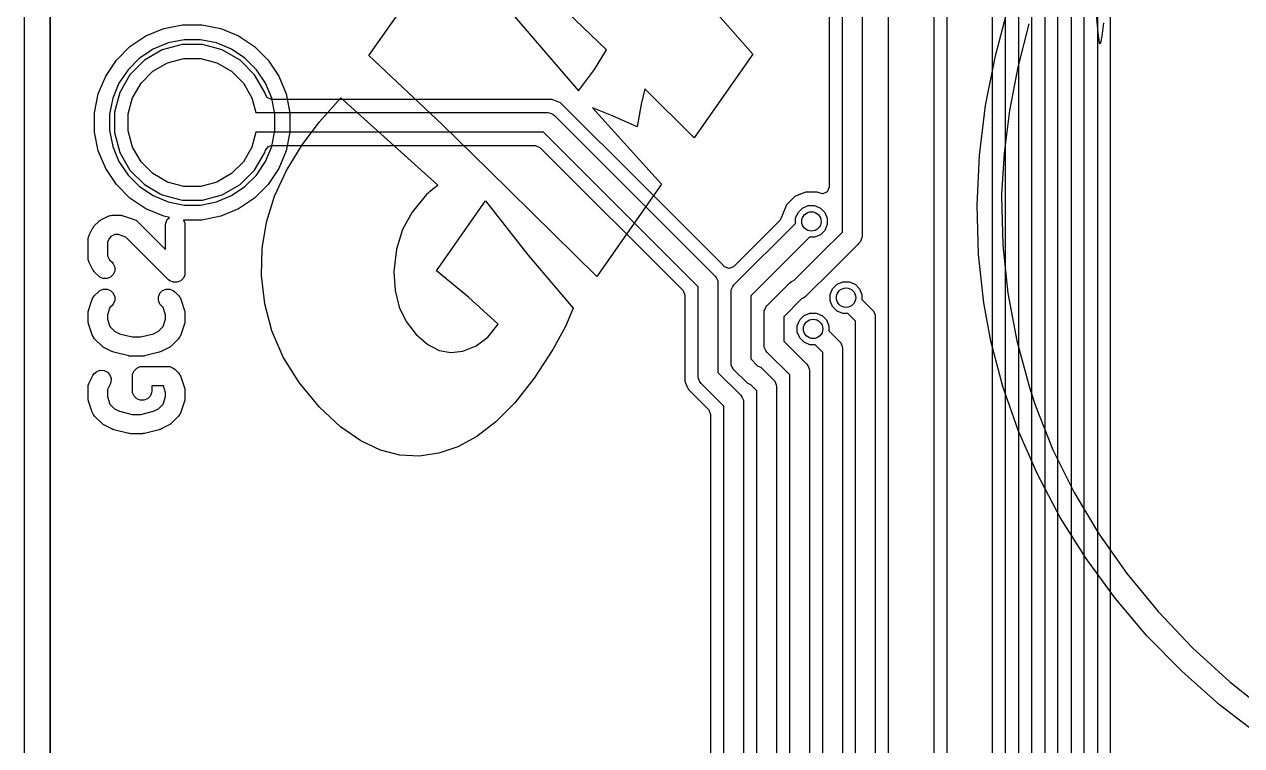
# Model space of a CAD drawing. Extents: x 117.4 to 171.8, y -136.1 to -67.8.
# Drawn here: x 139.5 to 148.93, y -86.83 to -81.24 of the extents above; entities that cross this region are included whole.
import ezdxf

# ---------------------------------------------------------------- set-up
doc = ezdxf.new("R2010")
doc.units = 0
doc.layers.add('BLACK', color=7, linetype='CONTINUOUS')

msp = doc.modelspace()

# ---------------------------------------------------------------- linework, layer by layer
at = {"layer": 'BLACK', "linetype": 'CONTINUOUS'}
for p, q in [((139.5, -104.87), (139.5, -68.9)), ((139.7, -68.9), (139.7, -104.87)), ((139.7005, -95.670677), (139.7005, -68.933264)), ((147.7062, -95.913316), (147.7062, -75.384358)), ((147.8078, -75.363316), (147.8078, -95.892274)), ((147.503, -95.997484), (147.503, -75.468526)), ((147.6046, -75.447484), (147.6046, -95.976442)), ((147.2998, -112.342706), (147.2998, -75.552696)), ((147.4014, -75.531654), (147.4014, -112.363748)), ((147.0966, -112.258538), (147.0966, -75.636864)), ((147.1982, -75.615822), (147.1982, -112.27958)), ((147.9103, -95.829107), (147.9103, -76.597197)), ((146.994, -79.54174), (146.994, -112.143552)), ((146.644, -112.071064), (146.644, -79.614226)), ((146.5414, -79.729213), (146.5414, -111.956078)), ((145.833799, -82.849851), (145.833799, -79.804724)), ((145.986199, -79.773161), (145.986199, -82.880001)), ((146.1914, -111.88359), (146.1914, -79.801699)), ((145.731299, -80.16967), (145.731299, -82.502883)), ((144.352087, -80.571573), (145.139439, -81.47006)), ((142.168054, -81.482647), (142.792339, -80.591076)), ((142.792339, -80.591076), (143.791282, -81.755675)), ((144.006981, -81.436606), (143.128347, -80.593771)), ((140.579384, -81.272725), (140.725507, -81.24366)), ((140.725507, -81.24366), (140.874493, -81.24366)), ((140.874493, -81.24366), (141.020616, -81.272725)), ((147.01866, -81.483654), (147.105551, -81.159723)), ((147.277649, -81.23618), (147.191688, -81.57095)), ((147.809771, -81.247193), (147.800648, -81.172067)), ((147.854577, -81.227702), (147.842336, -81.330615)), ((140.317861, -81.412512), (140.441738, -81.32974)), ((140.441738, -81.32974), (140.579384, -81.272725)), ((141.020616, -81.272725), (141.158262, -81.32974)), ((141.158262, -81.32974), (141.282139, -81.412512)), ((147.81531, -81.308758), (147.809771, -81.247193)), ((147.82098, -81.362611), (147.81531, -81.308758)), ((147.842336, -81.330615), (147.83563, -81.37171)), ((140.212512, -81.517861), (140.317861, -81.412512)), ((140.496846, -81.432839), (140.392024, -81.502879)), ((140.613319, -81.384595), (140.496846, -81.432839)), ((140.720677, -81.3975), (140.567442, -81.438559)), ((140.736965, -81.36), (140.613319, -81.384595)), ((140.720679, -81.3975), (140.720677, -81.3975)), ((140.879321, -81.3975), (140.720679, -81.3975)), ((140.863035, -81.36), (140.736965, -81.36)), ((140.986681, -81.384595), (140.863035, -81.36)), ((140.879322, -81.3975), (140.879321, -81.3975)), ((141.032557, -81.438559), (140.879322, -81.3975)), ((141.103154, -81.432839), (140.986681, -81.384595)), ((141.207976, -81.502879), (141.103154, -81.432839)), ((141.282139, -81.412512), (141.387488, -81.517861)), ((147.825735, -81.389715), (147.82098, -81.362611)), ((147.830357, -81.392079), (147.825735, -81.389715)), ((147.83563, -81.37171), (147.830357, -81.392079)), ((140.12974, -81.641738), (140.212512, -81.517861)), ((140.392024, -81.502879), (140.302879, -81.592024)), ((140.430051, -81.517883), (140.317883, -81.630051)), ((140.430058, -81.517877), (140.430051, -81.517883)), ((140.567442, -81.438559), (140.430058, -81.517877)), ((140.608658, -81.53806), (140.734737, -81.504278)), ((140.734737, -81.504278), (140.865263, -81.504278)), ((140.865263, -81.504278), (140.991342, -81.53806)), ((141.169941, -81.517877), (141.032557, -81.438559)), ((141.169948, -81.517883), (141.169941, -81.517877)), ((141.282116, -81.630051), (141.169948, -81.517883)), ((141.297121, -81.592024), (141.207976, -81.502879)), ((141.387488, -81.517861), (141.47026, -81.641738)), ((142.732148, -82.014137), (142.168054, -81.482647)), ((143.915217, -81.588716), (144.006981, -81.436606)), ((145.139439, -81.47006), (144.68488, -82.119239)), ((146.942397, -81.869433), (147.01866, -81.483654)), ((140.302879, -81.592024), (140.232839, -81.696846)), ((140.403323, -81.695619), (140.495619, -81.603323)), ((140.495619, -81.603323), (140.608658, -81.53806)), ((140.991342, -81.53806), (141.104381, -81.603323)), ((141.104381, -81.603323), (141.196677, -81.695619)), ((141.367161, -81.696846), (141.297121, -81.592024)), ((143.791282, -81.755675), (143.915217, -81.588716)), ((147.191688, -81.57095), (147.127136, -81.907127)), ((140.072725, -81.779384), (140.12974, -81.641738)), ((140.232839, -81.696846), (140.184595, -81.813319)), ((140.317877, -81.630058), (140.238559, -81.767442)), ((140.317883, -81.630051), (140.317877, -81.630058)), ((140.33806, -81.808658), (140.403323, -81.695619)), ((141.196677, -81.695619), (141.26194, -81.808658)), ((141.282122, -81.630058), (141.282116, -81.630051)), ((141.36144, -81.767442), (141.282122, -81.630058)), ((141.415405, -81.813319), (141.367161, -81.696846)), ((141.47026, -81.641738), (141.527275, -81.779384)), ((140.04366, -81.925507), (140.072725, -81.779384)), ((140.238559, -81.767442), (140.1975, -81.920677)), ((140.304278, -81.934737), (140.33806, -81.808658)), ((141.26194, -81.808658), (141.292792, -81.9238)), ((141.361441, -81.767444), (141.36144, -81.767442)), ((141.365942, -81.784241), (141.361441, -81.767444)), ((141.378883, -81.806655), (141.365942, -81.784241)), ((141.414238, -81.8213), (141.378883, -81.806655)), ((141.527275, -81.779384), (141.55634, -81.925507)), ((141.786042, -81.996088), (141.949328, -81.809711)), ((141.949328, -81.809711), (142.700688, -82.486348)), ((144.30542, -81.740041), (144.275513, -81.858657)), ((144.68488, -82.119239), (144.30542, -81.740041)), ((140.184595, -81.813319), (140.16, -81.936965)), ((143.585546, -81.8213), (141.414238, -81.8213)), ((141.44, -81.936965), (141.415405, -81.813319)), ((143.585548, -81.8213), (143.585546, -81.8213)), ((143.651227, -81.848506), (143.585548, -81.8213)), ((144.279727, -82.477007), (143.651227, -81.848506)), ((144.054357, -81.949483), (143.89817, -81.887781)), ((143.89817, -81.887781), (144.433474, -82.478283)), ((144.275513, -81.858657), (144.24363, -82.03298)), ((146.895209, -82.255663), (146.942397, -81.869433)), ((140.04366, -81.936965), (140.04366, -81.925507)), ((140.04366, -82.074493), (140.04366, -81.936965)), ((140.16, -81.936965), (140.16, -82.063035)), ((140.1975, -81.920677), (140.1975, -82.079322)), ((140.304278, -82.065263), (140.304278, -81.934737)), ((141.292792, -81.9238), (143.55, -81.9238)), ((141.44, -82.063035), (141.44, -81.936965)), ((141.55634, -81.925507), (141.55634, -82.074493)), ((141.651049, -82.173995), (141.786042, -81.996088)), ((143.55, -81.9238), (143.564866, -81.925264)), ((143.564866, -81.925264), (143.592334, -81.936642)), ((143.592334, -81.936642), (143.603882, -81.946118)), ((143.603882, -81.946118), (144.847281, -83.189518)), ((144.24363, -82.03298), (144.054357, -81.949483)), ((147.127136, -81.907127), (147.085167, -82.238555)), ((140.072725, -82.220616), (140.04366, -82.074493)), ((140.16, -82.063035), (140.184595, -82.186681)), ((140.1975, -82.079322), (140.238559, -82.232557)), ((140.33806, -82.191342), (140.304278, -82.065263)), ((141.292792, -82.0762), (141.26194, -82.191342)), ((143.518436, -82.0762), (141.292792, -82.0762)), ((141.415405, -82.186681), (141.44, -82.063035)), ((141.55634, -82.074493), (141.527275, -82.220616)), ((143.093081, -82.366438), (142.732148, -82.014137)), ((144.717199, -83.274962), (143.518436, -82.0762)), ((140.184595, -82.186681), (140.232839, -82.303154)), ((141.365942, -82.215759), (141.389238, -82.185399)), ((141.367161, -82.303154), (141.415405, -82.186681)), ((141.389238, -82.185399), (141.414238, -82.1787)), ((141.414238, -82.1787), (143.45527, -82.1787)), ((141.528471, -82.372767), (141.651049, -82.173995)), ((143.45527, -82.1787), (143.490625, -82.193345)), ((140.12974, -82.358262), (140.072725, -82.220616)), ((140.238559, -82.232557), (140.317877, -82.369941)), ((140.403323, -82.304381), (140.33806, -82.191342)), ((141.26194, -82.191342), (141.196677, -82.304381)), ((141.28212, -82.369944), (141.361441, -82.232556)), ((141.361441, -82.232556), (141.365942, -82.215759)), ((141.527275, -82.220616), (141.47026, -82.358262)), ((143.490625, -82.193345), (144.600054, -83.302774)), ((146.877237, -82.640542), (146.895209, -82.255663)), ((147.085167, -82.238555), (147.066956, -82.559075)), ((140.212512, -82.482139), (140.12974, -82.358262)), ((140.232839, -82.303154), (140.302879, -82.407976)), ((140.317877, -82.369941), (140.317883, -82.369948)), ((140.317883, -82.369948), (140.430051, -82.482116)), ((140.495619, -82.396677), (140.403323, -82.304381)), ((141.196677, -82.304381), (141.104381, -82.396677)), ((141.169944, -82.48212), (141.28212, -82.369944)), ((141.297121, -82.407976), (141.367161, -82.303154)), ((141.47026, -82.358262), (141.387488, -82.482139)), ((141.437521, -82.571813), (141.528471, -82.372767)), ((143.932113, -83.194301), (143.093081, -82.366438)), ((140.302879, -82.407976), (140.392024, -82.497121)), ((140.608658, -82.46194), (140.495619, -82.396677)), ((140.734737, -82.495722), (140.608658, -82.46194)), ((140.991342, -82.46194), (140.865263, -82.495722)), ((141.104381, -82.396677), (140.991342, -82.46194)), ((141.207976, -82.497121), (141.297121, -82.407976)), ((140.317861, -82.587488), (140.212512, -82.482139)), ((140.392024, -82.497121), (140.496846, -82.567161)), ((140.430051, -82.482116), (140.430058, -82.482122)), ((140.430058, -82.482122), (140.552621, -82.552883)), ((140.552621, -82.552883), (140.567444, -82.561441)), ((140.567444, -82.561441), (140.720679, -82.6025)), ((140.865263, -82.495722), (140.734737, -82.495722)), ((140.879321, -82.6025), (141.032556, -82.561441)), ((141.032556, -82.561441), (141.116636, -82.512897)), ((141.103154, -82.567161), (141.207976, -82.497121)), ((141.116636, -82.512897), (141.169941, -82.482122)), ((141.169941, -82.482121), (141.169944, -82.48212)), ((141.169941, -82.482122), (141.169941, -82.482121)), ((141.387488, -82.482139), (141.282139, -82.587488)), ((142.613869, -82.55915), (142.503747, -82.695625)), ((142.700688, -82.486348), (142.613869, -82.55915)), ((144.433474, -82.478283), (143.932113, -83.194301)), ((144.894625, -83.091905), (144.279727, -82.477007)), ((145.549233, -82.539788), (145.465621, -82.574422)), ((145.549234, -82.539788), (145.549233, -82.539788)), ((145.63974, -82.539788), (145.549234, -82.539788)), ((145.662165, -82.549077), (145.63974, -82.539788)), ((145.681299, -82.552883), (145.662165, -82.549077)), ((145.716654, -82.538238), (145.681299, -82.552883)), ((145.731299, -82.502883), (145.716654, -82.538238)), ((147.066956, -82.559075), (147.066724, -82.572546)), ((140.441738, -82.67026), (140.317861, -82.587488)), ((140.496846, -82.567161), (140.613319, -82.615405)), ((140.613319, -82.615405), (140.736965, -82.64)), ((140.720679, -82.6025), (140.720683, -82.6025)), ((140.720683, -82.6025), (140.879317, -82.6025)), ((140.736965, -82.64), (140.863035, -82.64)), ((140.863035, -82.64), (140.986681, -82.615405)), ((140.879317, -82.6025), (140.879321, -82.6025)), ((140.986681, -82.615405), (141.103154, -82.567161)), ((141.282139, -82.587488), (141.158262, -82.67026)), ((141.375971, -82.772485), (141.437521, -82.571813)), ((142.690022, -83.150431), (143.069668, -82.608241)), ((143.069668, -82.608241), (143.398902, -83.025134)), ((145.401621, -82.638422), (145.366987, -82.722034)), ((145.401625, -82.638416), (145.401621, -82.638422)), ((145.465615, -82.574426), (145.401625, -82.638416)), ((145.465621, -82.574422), (145.465615, -82.574426)), ((145.525041, -82.663354), (145.570101, -82.64469)), ((145.570101, -82.64469), (145.618873, -82.64469)), ((145.618873, -82.64469), (145.663933, -82.663354)), ((146.888626, -83.022273), (146.877237, -82.640542)), ((147.066724, -82.572546), (147.07578, -82.950749)), ((140.092373, -82.755662), (140.149517, -82.727091)), ((140.149517, -82.727091), (140.163249, -82.721836)), ((140.163249, -82.721836), (140.165935, -82.721645)), ((140.165935, -82.721645), (140.168425, -82.720614)), ((140.168425, -82.720614), (140.183057, -82.719173)), ((140.183057, -82.719173), (140.2402, -82.719173)), ((140.2402, -82.719173), (140.247605, -82.719902)), ((140.247605, -82.719902), (140.24958, -82.719762)), ((140.24958, -82.719762), (140.252177, -82.720352)), ((140.252177, -82.720352), (140.254832, -82.720614)), ((140.254832, -82.720614), (140.256663, -82.721372)), ((140.256663, -82.721372), (140.263917, -82.723022)), ((140.263917, -82.723022), (140.34963, -82.751593)), ((140.34963, -82.751593), (140.363056, -82.757587)), ((140.579384, -82.727275), (140.441738, -82.67026)), ((140.622971, -82.735944), (140.579384, -82.727275)), ((140.595212, -82.779541), (140.606411, -82.752505)), ((140.606411, -82.752505), (140.622971, -82.735944)), ((141.020616, -82.727275), (140.874493, -82.75634)), ((141.158262, -82.67026), (141.020616, -82.727275)), ((142.503747, -82.695625), (142.428553, -82.830571)), ((145.364805, -82.726624), (145.352342, -82.756712)), ((145.366026, -82.726867), (145.364805, -82.726624)), ((145.366987, -82.722034), (145.366026, -82.726867)), ((145.471889, -82.742902), (145.490553, -82.697842)), ((145.471889, -82.782122), (145.471889, -82.742902)), ((145.490553, -82.697842), (145.525041, -82.663354)), ((145.663933, -82.663354), (145.698421, -82.697842)), ((145.698421, -82.697842), (145.717085, -82.742902)), ((145.717085, -82.742902), (145.717085, -82.791674)), ((140.001689, -82.874917), (140.03026, -82.817775)), ((140.03026, -82.817775), (140.034223, -82.811478)), ((140.034223, -82.811478), (140.034982, -82.809648)), ((140.034982, -82.809648), (140.036673, -82.807586)), ((140.036673, -82.807586), (140.038093, -82.805332)), ((140.038093, -82.805332), (140.039588, -82.804034)), ((140.039588, -82.804034), (140.044309, -82.798283)), ((140.044309, -82.798283), (140.072881, -82.769711)), ((140.072881, -82.769711), (140.078634, -82.764988)), ((140.078634, -82.764988), (140.079931, -82.763494)), ((140.079931, -82.763494), (140.082182, -82.762076)), ((140.082182, -82.762076), (140.084246, -82.760383)), ((140.084246, -82.760383), (140.086079, -82.759623)), ((140.086079, -82.759623), (140.092373, -82.755662)), ((140.363056, -82.757587), (140.365091, -82.759352)), ((140.365091, -82.759352), (140.367582, -82.760384)), ((140.367582, -82.760384), (140.378947, -82.769711)), ((140.378947, -82.769711), (140.593771, -82.984535)), ((140.593771, -82.794173), (140.595212, -82.779541)), ((140.593771, -82.984535), (140.593771, -82.794173)), ((140.874493, -82.75634), (140.73272, -82.75634)), ((140.73272, -82.75634), (140.74233, -82.779541)), ((140.74233, -82.779541), (140.743771, -82.794173)), ((140.743771, -82.794173), (140.743771, -83.165601)), ((141.342505, -82.976373), (141.375971, -82.772485)), ((142.428553, -82.830571), (142.380751, -82.982649)), ((145.352342, -82.756712), (144.991243, -83.117809)), ((144.994517, -83.259494), (145.471889, -82.782122)), ((145.698421, -82.836734), (145.663933, -82.871222)), ((145.717085, -82.791674), (145.698421, -82.836734)), ((139.993771, -82.908458), (139.995212, -82.893826)), ((139.993771, -83.051316), (139.993771, -82.908458)), ((139.995212, -82.893826), (139.996243, -82.891336)), ((139.996243, -82.891336), (139.996434, -82.888649)), ((139.996434, -82.888649), (140.001689, -82.874917)), ((140.158981, -82.895743), (140.143771, -82.926163)), ((140.143771, -82.926163), (140.143771, -83.033611)), ((140.17034, -82.884383), (140.158981, -82.895743)), ((140.200762, -82.869173), (140.17034, -82.884383)), ((140.22803, -82.869173), (140.200762, -82.869173)), ((140.2854, -82.888296), (140.22803, -82.869173)), ((140.615738, -83.218634), (140.2854, -82.888296)), ((145.579652, -82.889886), (145.124599, -83.344939)), ((145.618873, -82.889886), (145.579652, -82.889886)), ((145.663933, -82.871222), (145.618873, -82.889886)), ((145.672912, -83.010737), (145.833799, -82.849851)), ((145.958636, -82.939126), (145.952169, -82.947008)), ((145.96388, -82.933883), (145.958636, -82.939126)), ((145.973357, -82.922336), (145.96388, -82.933883)), ((145.979298, -82.907993), (145.973357, -82.922336)), ((145.984735, -82.894867), (145.979298, -82.907993)), ((145.986199, -82.880001), (145.984735, -82.894867)), ((140.143771, -83.033611), (140.158981, -83.064031)), ((141.336769, -83.185253), (141.342505, -82.976373)), ((142.380751, -82.982649), (142.361109, -83.155689)), ((143.398902, -83.025134), (143.750192, -83.440154)), ((145.456725, -83.22551), (145.66503, -83.017207)), ((145.66503, -83.017207), (145.672912, -83.010737)), ((145.952169, -82.947008), (145.774208, -83.12497)), ((146.929513, -83.39905), (146.888626, -83.022273)), ((147.07578, -82.950749), (147.114679, -83.324355)), ((139.995212, -83.065948), (139.993771, -83.051316)), ((139.996243, -83.068437), (139.995212, -83.065948)), ((139.996434, -83.071125), (139.996243, -83.068437)), ((140.001689, -83.084857), (139.996434, -83.071125)), ((140.03026, -83.141999), (140.001689, -83.084857)), ((140.158981, -83.064031), (140.178947, -83.083997)), ((140.178947, -83.083997), (140.188275, -83.095362)), ((140.188275, -83.095362), (140.199473, -83.122399)), ((140.199473, -83.122399), (140.199473, -83.151662)), ((144.920529, -83.117809), (144.894625, -83.091905)), ((144.920532, -83.117812), (144.920529, -83.117809)), ((144.955887, -83.132456), (144.920532, -83.117812)), ((144.991243, -83.117811), (144.955888, -83.132456)), ((144.991243, -83.117809), (144.991243, -83.117811)), ((145.774208, -83.12497), (145.766321, -83.131441)), ((140.034223, -83.148295), (140.03026, -83.141999)), ((140.034982, -83.150126), (140.034223, -83.148295)), ((140.036673, -83.152187), (140.034982, -83.150126)), ((140.038093, -83.154442), (140.036673, -83.152187)), ((140.039588, -83.155739), (140.038093, -83.154442)), ((140.044309, -83.161491), (140.039588, -83.155739)), ((140.072881, -83.190063), (140.044309, -83.161491)), ((140.084246, -83.199391), (140.072881, -83.190063)), ((140.111283, -83.210589), (140.084246, -83.199391)), ((140.140546, -83.210589), (140.111283, -83.210589)), ((140.167582, -83.199391), (140.140546, -83.210589)), ((140.188275, -83.178698), (140.167582, -83.199391)), ((140.199473, -83.151662), (140.188275, -83.178698)), ((140.627103, -83.227961), (140.615738, -83.218634)), ((140.731131, -83.207269), (140.710439, -83.227961)), ((140.74233, -83.180233), (140.731131, -83.207269)), ((140.743771, -83.165601), (140.74233, -83.180233)), ((141.361241, -83.405601), (141.336769, -83.185253)), ((142.361109, -83.155689), (142.369994, -83.302829)), ((142.938715, -83.354741), (142.690022, -83.150431)), ((144.847281, -83.189518), (144.856758, -83.201065)), ((144.856758, -83.201065), (144.856758, -83.201066)), ((144.856758, -83.201066), (144.868136, -83.228534)), ((144.955888, -83.132456), (144.955887, -83.132455)), ((144.955887, -83.132455), (144.955887, -83.132456)), ((145.766321, -83.131441), (145.547682, -83.350082)), ((140.044309, -83.34114), (140.072881, -83.312568)), ((140.072881, -83.312568), (140.084246, -83.30324)), ((140.084246, -83.30324), (140.111283, -83.292042)), ((140.111283, -83.292042), (140.140546, -83.292042)), ((140.140546, -83.292042), (140.167582, -83.30324)), ((140.167582, -83.30324), (140.188275, -83.323933)), ((140.549268, -83.323933), (140.56996, -83.303241)), ((140.56996, -83.303241), (140.596997, -83.292042)), ((140.596997, -83.292042), (140.626259, -83.292042)), ((140.626259, -83.292042), (140.653296, -83.303241)), ((140.654139, -83.23916), (140.627103, -83.227961)), ((140.653296, -83.303241), (140.664661, -83.312568)), ((140.65414, -83.23916), (140.654139, -83.23916)), ((140.683402, -83.23916), (140.65414, -83.23916)), ((140.664661, -83.312568), (140.693233, -83.34114)), ((140.683403, -83.23916), (140.683402, -83.23916)), ((140.710439, -83.227961), (140.683403, -83.23916)), ((142.369994, -83.302829), (142.402106, -83.431018)), ((144.600054, -83.302774), (144.614699, -83.338129)), ((144.717199, -83.969023), (144.717199, -83.274962)), ((144.868136, -83.228534), (144.8696, -83.2434)), ((144.8696, -83.2434), (144.869599, -83.937459)), ((144.972199, -83.313376), (144.973663, -83.29851)), ((144.972199, -83.863399), (144.972199, -83.313376)), ((144.973663, -83.29851), (144.985041, -83.271042)), ((144.985041, -83.271042), (144.994517, -83.259494)), ((145.249517, -83.420279), (145.427479, -83.242318)), ((145.427479, -83.242318), (145.439026, -83.232842)), ((145.439026, -83.232842), (145.456725, -83.22551)), ((145.739601, -83.333545), (145.758265, -83.288485)), ((145.758265, -83.288485), (145.792753, -83.253997)), ((145.792753, -83.253997), (145.837813, -83.235333)), ((145.837813, -83.235333), (145.886585, -83.235333)), ((145.886585, -83.235333), (145.931645, -83.253997)), ((145.931645, -83.253997), (145.966133, -83.288485)), ((145.966133, -83.288485), (145.984797, -83.333545)), ((139.99762, -83.45617), (140.026191, -83.370457)), ((140.026191, -83.370457), (140.032185, -83.357031)), ((140.032185, -83.357031), (140.03395, -83.354995)), ((140.03395, -83.354995), (140.034982, -83.352505)), ((140.034982, -83.352505), (140.044309, -83.34114)), ((140.188275, -83.407269), (140.178947, -83.418634)), ((140.188275, -83.323933), (140.199473, -83.350969)), ((140.199473, -83.380232), (140.188275, -83.407269)), ((140.199473, -83.350969), (140.199473, -83.380232)), ((140.538069, -83.35097), (140.549268, -83.323933)), ((140.538069, -83.380232), (140.538069, -83.35097)), ((140.549268, -83.407269), (140.538069, -83.380232)), ((140.558595, -83.418634), (140.549268, -83.407269)), ((140.693233, -83.34114), (140.702561, -83.352505)), ((140.702561, -83.352505), (140.703593, -83.354997)), ((140.703593, -83.354997), (140.705357, -83.357031)), ((140.705357, -83.357031), (140.711351, -83.370456)), ((140.711351, -83.370456), (140.739922, -83.45617)), ((141.417152, -83.615795), (141.361241, -83.405601)), ((143.168549, -83.564192), (142.938715, -83.354741)), ((144.614699, -83.338129), (144.614699, -84.004571)), ((145.124599, -83.344939), (145.124599, -83.831835)), ((145.518432, -83.36689), (145.379599, -83.505724)), ((145.536134, -83.359558), (145.518432, -83.36689)), ((145.547682, -83.350082), (145.536134, -83.359558)), ((145.739601, -83.382317), (145.739601, -83.333545)), ((145.758265, -83.427377), (145.739601, -83.382317)), ((145.984797, -83.333545), (145.984797, -83.372765)), ((145.984797, -83.372765), (146.066481, -83.45445)), ((146.984051, -83.694692), (146.929513, -83.39905)), ((147.114679, -83.324355), (147.183243, -83.692271)), ((139.993771, -83.479887), (139.9945, -83.472481)), ((139.993771, -83.53703), (139.993771, -83.479887)), ((139.99436, -83.470507), (139.99495, -83.467909)), ((139.9945, -83.472481), (139.99436, -83.470507)), ((139.99495, -83.467909), (139.995212, -83.465255)), ((139.995212, -83.465255), (139.99597, -83.463423)), ((139.99597, -83.463423), (139.99762, -83.45617)), ((140.162894, -83.434686), (140.143771, -83.492056)), ((140.143771, -83.492056), (140.143771, -83.52486)), ((140.178947, -83.418634), (140.162894, -83.434686)), ((140.574648, -83.434687), (140.558595, -83.418634)), ((140.593771, -83.492056), (140.574648, -83.434687)), ((140.593771, -83.524861), (140.593771, -83.492056)), ((140.739922, -83.45617), (140.741571, -83.463423)), ((140.741571, -83.463423), (140.74233, -83.465255)), ((140.74233, -83.465255), (140.742591, -83.467909)), ((140.742591, -83.467909), (140.743182, -83.470507)), ((140.743182, -83.470507), (140.743041, -83.472481)), ((140.743041, -83.472481), (140.743771, -83.479887)), ((140.743771, -83.479887), (140.743771, -83.53703)), ((142.402106, -83.431018), (142.456142, -83.543725)), ((143.750192, -83.440154), (143.690265, -83.581129)), ((145.227199, -83.474161), (145.228663, -83.459295)), ((145.227199, -83.725839), (145.227199, -83.474161)), ((145.228663, -83.459295), (145.240041, -83.431827)), ((145.240041, -83.431827), (145.249517, -83.420279)), ((145.379599, -83.505724), (145.379599, -83.694275)), ((145.503265, -83.530554), (145.537753, -83.496066)), ((145.537753, -83.496066), (145.582813, -83.477402)), ((145.582813, -83.477402), (145.631585, -83.477402)), ((145.631585, -83.477402), (145.676645, -83.496066)), ((145.676645, -83.496066), (145.711133, -83.530554)), ((145.792753, -83.461865), (145.758265, -83.427377)), ((145.837813, -83.480529), (145.792753, -83.461865)), ((145.877033, -83.480529), (145.837813, -83.480529)), ((145.9364, -83.539895), (145.877033, -83.480529)), ((146.066481, -83.45445), (146.075958, -83.465997)), ((146.075958, -83.465997), (146.075958, -83.465998)), ((146.075958, -83.465998), (146.087336, -83.493466)), ((146.087336, -83.493466), (146.0888, -83.508332)), ((139.9945, -83.544435), (139.993771, -83.53703)), ((139.99436, -83.54641), (139.9945, -83.544435)), ((139.99495, -83.549007), (139.99436, -83.54641)), ((139.995212, -83.551662), (139.99495, -83.549007)), ((139.99597, -83.553493), (139.995212, -83.551662)), ((139.99762, -83.560747), (139.99597, -83.553493)), ((140.026191, -83.64646), (139.99762, -83.560747)), ((140.143771, -83.52486), (140.162894, -83.58223)), ((140.162894, -83.58223), (140.198911, -83.618247)), ((140.538629, -83.618248), (140.574648, -83.58223)), ((140.574648, -83.58223), (140.593771, -83.524861)), ((140.739922, -83.560747), (140.711351, -83.646461)), ((140.741571, -83.553493), (140.739922, -83.560747)), ((140.74233, -83.551662), (140.741571, -83.553493)), ((140.742591, -83.549007), (140.74233, -83.551662)), ((140.743182, -83.54641), (140.742591, -83.549007)), ((140.743771, -83.53703), (140.743041, -83.544435)), ((140.743041, -83.544435), (140.743182, -83.54641)), ((142.456142, -83.543725), (142.532642, -83.643547)), ((143.087569, -83.663041), (143.168549, -83.564192)), ((143.690265, -83.581129), (143.592454, -83.759021)), ((145.484601, -83.575614), (145.503265, -83.530554)), ((145.484601, -83.624386), (145.484601, -83.575614)), ((145.711133, -83.530554), (145.729797, -83.575614)), ((145.729797, -83.575614), (145.729797, -83.614834)), ((145.9364, -111.777966), (145.9364, -83.539895)), ((146.0888, -83.508332), (146.0888, -111.80953)), ((140.032185, -83.659886), (140.026191, -83.64646)), ((140.03395, -83.661921), (140.032185, -83.659886)), ((140.034982, -83.664412), (140.03395, -83.661921)), ((140.044309, -83.675777), (140.034982, -83.664412)), ((140.101452, -83.73292), (140.044309, -83.675777)), ((140.198911, -83.618247), (140.237803, -83.637693)), ((140.237803, -83.637693), (140.335148, -83.66203)), ((140.335148, -83.66203), (140.402394, -83.66203)), ((140.402394, -83.66203), (140.499739, -83.637692)), ((140.499739, -83.637692), (140.538629, -83.618248)), ((140.693233, -83.675777), (140.63609, -83.73292)), ((140.70256, -83.664412), (140.693233, -83.675777)), ((140.703591, -83.661921), (140.70256, -83.664412)), ((140.705357, -83.659886), (140.703591, -83.661921)), ((140.711351, -83.646461), (140.705357, -83.659886)), ((141.505031, -83.818115), (141.417152, -83.615795)), ((142.532642, -83.643547), (142.62352, -83.722018)), ((142.997204, -83.730698), (143.087569, -83.663041)), ((145.379599, -83.694275), (145.556482, -83.871159)), ((145.503265, -83.669446), (145.484601, -83.624386)), ((145.537753, -83.703934), (145.503265, -83.669446)), ((145.729797, -83.614834), (145.811481, -83.696519)), ((147.076642, -84.047024), (146.984051, -83.694692)), ((147.183243, -83.692271), (147.281297, -84.053406)), ((140.107204, -83.73764), (140.101452, -83.73292)), ((140.108502, -83.739137), (140.107204, -83.73764)), ((140.110757, -83.740556), (140.108502, -83.739137)), ((140.112817, -83.742247), (140.110757, -83.740556)), ((140.114646, -83.743004), (140.112817, -83.742247)), ((140.120944, -83.746969), (140.114646, -83.743004)), ((140.178088, -83.77554), (140.120944, -83.746969)), ((140.179155, -83.775948), (140.178088, -83.77554)), ((140.179592, -83.776272), (140.179155, -83.775948)), ((140.185752, -83.778473), (140.179592, -83.776272)), ((140.19182, -83.780795), (140.185752, -83.778473)), ((140.192358, -83.780833), (140.19182, -83.780795)), ((140.193438, -83.781219), (140.192358, -83.780833)), ((140.307723, -83.809791), (140.193438, -83.781219)), ((140.544104, -83.781219), (140.429818, -83.809791)), ((140.545183, -83.780833), (140.544104, -83.781219)), ((140.545723, -83.780795), (140.545183, -83.780833)), ((140.551804, -83.778467), (140.545723, -83.780795)), ((140.55795, -83.776272), (140.551804, -83.778467)), ((140.558385, -83.775949), (140.55795, -83.776272)), ((140.559455, -83.77554), (140.558385, -83.775949)), ((140.616598, -83.746969), (140.559455, -83.77554)), ((140.622897, -83.743004), (140.616598, -83.746969)), ((140.624725, -83.742247), (140.622897, -83.743004)), ((140.626781, -83.740558), (140.624725, -83.742247)), ((140.629041, -83.739137), (140.626781, -83.740558)), ((140.63034, -83.737638), (140.629041, -83.739137)), ((140.63609, -83.73292), (140.63034, -83.737638)), ((142.62352, -83.722018), (142.712344, -83.766449)), ((142.712344, -83.766449), (142.80183, -83.782435)), ((142.80183, -83.782435), (142.895604, -83.771341)), ((142.895604, -83.771341), (142.997204, -83.730698)), ((143.592454, -83.759021), (143.446896, -83.981285)), ((145.228663, -83.740705), (145.227199, -83.725839)), ((145.240041, -83.768173), (145.228663, -83.740705)), ((145.249517, -83.779721), (145.240041, -83.768173)), ((145.4264, -83.956603), (145.249517, -83.779721)), ((145.582813, -83.722598), (145.537753, -83.703934)), ((145.622033, -83.722598), (145.582813, -83.722598)), ((145.681399, -83.781964), (145.622033, -83.722598)), ((145.681399, -111.672343), (145.681399, -83.781964)), ((145.811481, -83.696519), (145.820958, -83.708066)), ((145.820958, -83.708066), (145.820958, -83.708067)), ((145.820958, -83.708067), (145.832336, -83.735535)), ((145.832336, -83.735535), (145.8338, -83.750401)), ((145.8338, -83.750401), (145.833799, -111.703907)), ((140.310261, -83.810166), (140.307723, -83.809791)), ((140.311282, -83.810589), (140.310261, -83.810166)), ((140.316793, -83.811131), (140.311282, -83.810589)), ((140.322268, -83.811941), (140.316793, -83.811131)), ((140.32336, -83.811778), (140.322268, -83.811941)), ((140.325914, -83.81203), (140.32336, -83.811778)), ((140.411628, -83.81203), (140.325914, -83.81203)), ((140.414181, -83.811778), (140.411628, -83.81203)), ((140.415274, -83.811941), (140.414181, -83.811778)), ((140.420747, -83.811131), (140.415274, -83.811941)), ((140.42626, -83.810589), (140.420747, -83.811131)), ((140.427281, -83.810166), (140.42626, -83.810589)), ((140.429818, -83.809791), (140.427281, -83.810166)), ((141.626739, -84.014423), (141.505031, -83.818115)), ((144.973663, -83.878265), (144.972199, -83.863399)), ((144.985041, -83.905733), (144.973663, -83.878265)), ((145.124599, -83.831835), (145.180262, -83.887499)), ((145.556482, -83.871159), (145.565958, -83.882706)), ((145.565958, -83.882706), (145.577336, -83.910174)), ((140.001689, -84.017775), (140.03026, -83.960632)), ((140.03026, -83.960632), (140.038092, -83.948189)), ((140.038092, -83.948189), (140.0602, -83.929016)), ((140.0602, -83.929016), (140.087961, -83.919762)), ((140.087961, -83.919762), (140.117151, -83.921836)), ((140.117151, -83.921836), (140.143326, -83.934923)), ((140.143326, -83.934923), (140.162499, -83.95703)), ((140.162499, -83.95703), (140.171753, -83.984791)), ((140.336628, -83.965601), (140.338069, -83.950969)), ((140.336628, -84.079887), (140.336628, -83.965601)), ((140.338069, -83.950969), (140.349268, -83.923933)), ((140.349268, -83.923933), (140.36996, -83.903241)), ((140.36996, -83.903241), (140.396996, -83.892042)), ((140.396996, -83.892042), (140.411628, -83.890601)), ((140.411628, -83.890601), (140.611628, -83.890601)), ((140.611628, -83.890601), (140.62626, -83.892042)), ((140.62626, -83.892042), (140.653296, -83.903241)), ((140.653296, -83.903241), (140.664661, -83.912568)), ((140.664661, -83.912568), (140.693233, -83.94114)), ((140.693233, -83.94114), (140.702561, -83.952505)), ((140.702561, -83.952505), (140.703593, -83.954997)), ((140.703593, -83.954997), (140.705357, -83.957031)), ((140.705357, -83.957031), (140.711351, -83.970456)), ((140.711351, -83.970456), (140.739922, -84.05617)), ((144.718663, -83.983889), (144.717199, -83.969023)), ((144.869599, -83.937459), (145.046482, -84.114343)), ((144.994517, -83.917281), (144.985041, -83.905733)), ((145.091118, -84.013881), (144.994517, -83.917281)), ((145.180262, -83.887499), (145.202334, -83.896642)), ((145.202334, -83.896642), (145.213882, -83.906118)), ((145.213882, -83.906118), (145.301481, -83.993718)), ((145.4264, -111.566719), (145.4264, -83.956603)), ((145.577336, -83.910174), (145.5788, -83.92504)), ((145.5788, -83.92504), (145.5788, -111.598282)), ((139.993771, -84.051316), (139.995212, -84.036684)), ((139.993771, -84.13703), (139.993771, -84.051316)), ((139.995212, -84.036684), (139.996243, -84.034194)), ((139.996243, -84.034194), (139.996434, -84.031507)), ((139.996434, -84.031507), (140.001689, -84.017775)), ((140.164424, -84.027713), (140.143771, -84.06902)), ((140.143771, -84.06902), (140.143771, -84.12486)), ((140.169679, -84.013981), (140.164424, -84.027713)), ((140.171753, -83.984791), (140.169679, -84.013981)), ((140.576619, -84.040601), (140.486628, -84.040601)), ((140.486628, -84.040601), (140.486628, -84.079887)), ((140.593771, -84.092056), (140.576619, -84.040601)), ((140.739922, -84.05617), (140.741571, -84.063423)), ((140.741571, -84.063423), (140.74233, -84.065255)), ((140.74233, -84.065255), (140.742591, -84.067909)), ((140.742591, -84.067909), (140.743182, -84.070507)), ((140.743182, -84.070507), (140.743041, -84.072481)), ((141.785401, -84.206085), (141.626739, -84.014423)), ((143.446896, -83.981285), (143.297405, -84.172562)), ((144.614699, -84.004571), (144.630635, -84.043044)), ((144.630635, -84.043044), (144.641904, -84.070248)), ((144.641904, -84.070248), (144.641905, -84.070249)), ((144.641905, -84.070249), (144.641905, -84.07025)), ((144.641905, -84.07025), (144.799255, -84.227599)), ((144.730041, -84.011357), (144.718663, -83.983889)), ((144.739517, -84.022905), (144.730041, -84.011357)), ((144.9164, -84.199787), (144.739517, -84.022905)), ((145.102665, -84.023358), (145.091118, -84.013881)), ((145.114043, -84.02807), (145.102665, -84.023358)), ((145.124736, -84.0325), (145.114043, -84.02807)), ((145.1714, -84.079163), (145.124736, -84.0325)), ((145.301481, -83.993718), (145.310958, -84.005265)), ((145.310958, -84.005265), (145.310958, -84.005266)), ((145.310958, -84.005266), (145.322336, -84.032734)), ((145.322336, -84.032734), (145.3238, -84.0476)), ((145.3238, -84.0476), (145.3238, -111.492658)), ((147.197605, -84.393278), (147.076642, -84.047024)), ((147.281297, -84.053406), (147.329052, -84.19661)), ((139.9945, -84.144435), (139.993771, -84.13703)), ((139.99436, -84.14641), (139.9945, -84.144435)), ((139.99495, -84.149007), (139.99436, -84.14641)), ((139.995212, -84.151662), (139.99495, -84.149007)), ((139.99597, -84.153493), (139.995212, -84.151662)), ((139.99762, -84.160747), (139.99597, -84.153493)), ((140.026191, -84.24646), (139.99762, -84.160747)), ((140.143771, -84.12486), (140.162894, -84.18223)), ((140.338069, -84.094519), (140.336628, -84.079887)), ((140.349268, -84.121555), (140.338069, -84.094519)), ((140.36996, -84.142247), (140.349268, -84.121555)), ((140.396996, -84.153446), (140.36996, -84.142247)), ((140.42626, -84.153446), (140.396996, -84.153446)), ((140.453296, -84.142247), (140.42626, -84.153446)), ((140.473988, -84.121555), (140.453296, -84.142247)), ((140.485187, -84.094519), (140.473988, -84.121555)), ((140.486628, -84.079887), (140.485187, -84.094519)), ((140.574648, -84.18223), (140.593771, -84.124861)), ((140.593771, -84.124861), (140.593771, -84.092056)), ((140.739922, -84.160747), (140.711351, -84.246461)), ((140.741571, -84.153493), (140.739922, -84.160747)), ((140.74233, -84.151662), (140.741571, -84.153493)), ((140.742591, -84.149007), (140.74233, -84.151662)), ((140.743182, -84.14641), (140.742591, -84.149007)), ((140.743041, -84.072481), (140.743771, -84.079887)), ((140.743771, -84.13703), (140.743041, -84.144435)), ((140.743041, -84.144435), (140.743182, -84.14641)), ((140.743771, -84.079887), (140.743771, -84.13703)), ((145.046482, -84.114343), (145.055958, -84.12589)), ((145.055958, -84.12589), (145.067336, -84.153358)), ((145.067336, -84.153358), (145.0688, -84.168224)), ((145.1714, -111.461094), (145.1714, -84.079163)), ((140.032185, -84.259886), (140.026191, -84.24646)), ((140.03395, -84.261921), (140.032185, -84.259886)), ((140.162894, -84.18223), (140.198911, -84.218247)), ((140.198911, -84.218247), (140.237803, -84.237693)), ((140.237803, -84.237693), (140.335148, -84.26203)), ((140.402394, -84.26203), (140.499739, -84.237692)), ((140.499739, -84.237692), (140.538629, -84.218248)), ((140.538629, -84.218248), (140.574648, -84.18223)), ((140.705357, -84.259886), (140.703591, -84.261921)), ((140.711351, -84.246461), (140.705357, -84.259886)), ((141.948842, -84.35917), (141.785401, -84.206085)), ((143.297405, -84.172562), (143.149557, -84.321271)), ((144.799255, -84.227599), (144.8139, -84.262954)), ((144.9164, -111.35547), (144.9164, -84.199787)), ((145.0688, -84.168224), (145.0688, -111.387034)), ((147.329052, -84.19661), (147.464431, -84.536255)), ((140.034982, -84.264412), (140.03395, -84.261921)), ((140.044309, -84.275777), (140.034982, -84.264412)), ((140.101452, -84.33292), (140.044309, -84.275777)), ((140.107204, -84.33764), (140.101452, -84.33292)), ((140.108502, -84.339137), (140.107204, -84.33764)), ((140.110757, -84.340556), (140.108502, -84.339137)), ((140.112817, -84.342247), (140.110757, -84.340556)), ((140.114646, -84.343004), (140.112817, -84.342247)), ((140.120944, -84.346969), (140.114646, -84.343004)), ((140.178088, -84.37554), (140.120944, -84.346969)), ((140.335148, -84.26203), (140.402394, -84.26203)), ((140.616598, -84.346969), (140.559455, -84.37554)), ((140.622897, -84.343004), (140.616598, -84.346969)), ((140.624725, -84.342247), (140.622897, -84.343004)), ((140.626781, -84.340558), (140.624725, -84.342247)), ((140.629041, -84.339137), (140.626781, -84.340558)), ((140.63034, -84.337638), (140.629041, -84.339137)), ((140.63609, -84.33292), (140.63034, -84.337638)), ((140.693233, -84.275777), (140.63609, -84.33292)), ((140.70256, -84.264412), (140.693233, -84.275777)), ((140.703591, -84.261921), (140.70256, -84.264412)), ((143.149557, -84.321271), (143.002821, -84.433217)), ((144.8139, -84.262954), (144.8139, -93.359846)), ((140.179155, -84.375948), (140.178088, -84.37554)), ((140.179592, -84.376272), (140.179155, -84.375948)), ((140.185752, -84.378473), (140.179592, -84.376272)), ((140.19182, -84.380795), (140.185752, -84.378473)), ((140.192358, -84.380833), (140.19182, -84.380795)), ((140.193438, -84.381219), (140.192358, -84.380833)), ((140.307723, -84.409791), (140.193438, -84.381219)), ((140.310261, -84.410166), (140.307723, -84.409791)), ((140.311282, -84.410589), (140.310261, -84.410166)), ((140.316793, -84.411131), (140.311282, -84.410589)), ((140.322268, -84.411941), (140.316793, -84.411131)), ((140.32336, -84.411778), (140.322268, -84.411941)), ((140.325914, -84.41203), (140.32336, -84.411778)), ((140.411628, -84.41203), (140.325914, -84.41203)), ((140.414181, -84.411778), (140.411628, -84.41203)), ((140.415274, -84.411941), (140.414181, -84.411778)), ((140.420747, -84.411131), (140.415274, -84.411941)), ((140.42626, -84.410589), (140.420747, -84.411131)), ((140.427281, -84.410166), (140.42626, -84.410589)), ((140.429818, -84.409791), (140.427281, -84.410166)), ((140.544104, -84.381219), (140.429818, -84.409791)), ((140.545183, -84.380833), (140.544104, -84.381219)), ((140.545723, -84.380795), (140.545183, -84.380833)), ((140.551804, -84.378467), (140.545723, -84.380795)), ((140.55795, -84.376272), (140.551804, -84.378467)), ((140.558385, -84.375949), (140.55795, -84.376272)), ((140.559455, -84.37554), (140.558385, -84.375949)), ((142.105652, -84.468205), (141.948842, -84.35917)), ((143.002821, -84.433217), (142.856167, -84.513054)), ((147.345912, -84.73185), (147.197605, -84.393278)), ((142.257558, -84.539676), (142.105652, -84.468205)), ((142.406791, -84.578198), (142.257558, -84.539676)), ((142.856167, -84.513054), (142.708073, -84.56412)), ((147.464431, -84.536255), (147.628159, -84.866976)), ((142.556001, -84.586273), (142.406791, -84.578198)), ((142.708073, -84.56412), (142.556001, -84.586273)), ((147.520544, -85.061135), (147.345912, -84.73185)), ((147.628159, -84.866976), (147.819108, -85.187285)), ((147.720477, -85.379525), (147.520544, -85.061135)), ((147.819108, -85.187285), (148.036147, -85.495697)), ((147.944691, -85.685416), (147.720477, -85.379525)), ((148.036147, -85.495697), (148.27815, -85.790728)), ((148.192162, -85.977201), (147.944691, -85.685416)), ((148.27815, -85.790728), (148.543988, -86.07089)), ((148.46187, -86.253275), (148.192162, -85.977201)), ((148.543988, -86.07089), (148.832532, -86.334697)), ((148.752788, -86.512034), (148.46187, -86.253275)), ((148.832532, -86.334697), (149.135472, -86.575357)), ((149.063898, -86.751867), (148.752788, -86.512034))]:
    msp.add_line(p, q, dxfattribs=at)
at = {"layer": 'BLACK'}
for centre in [(145.594487, -82.767288), (145.862199, -83.357931), (145.607199, -83.6)]:
    msp.add_circle(centre, 0.075, dxfattribs=at)

doc.saveas('drawing.dxf')
